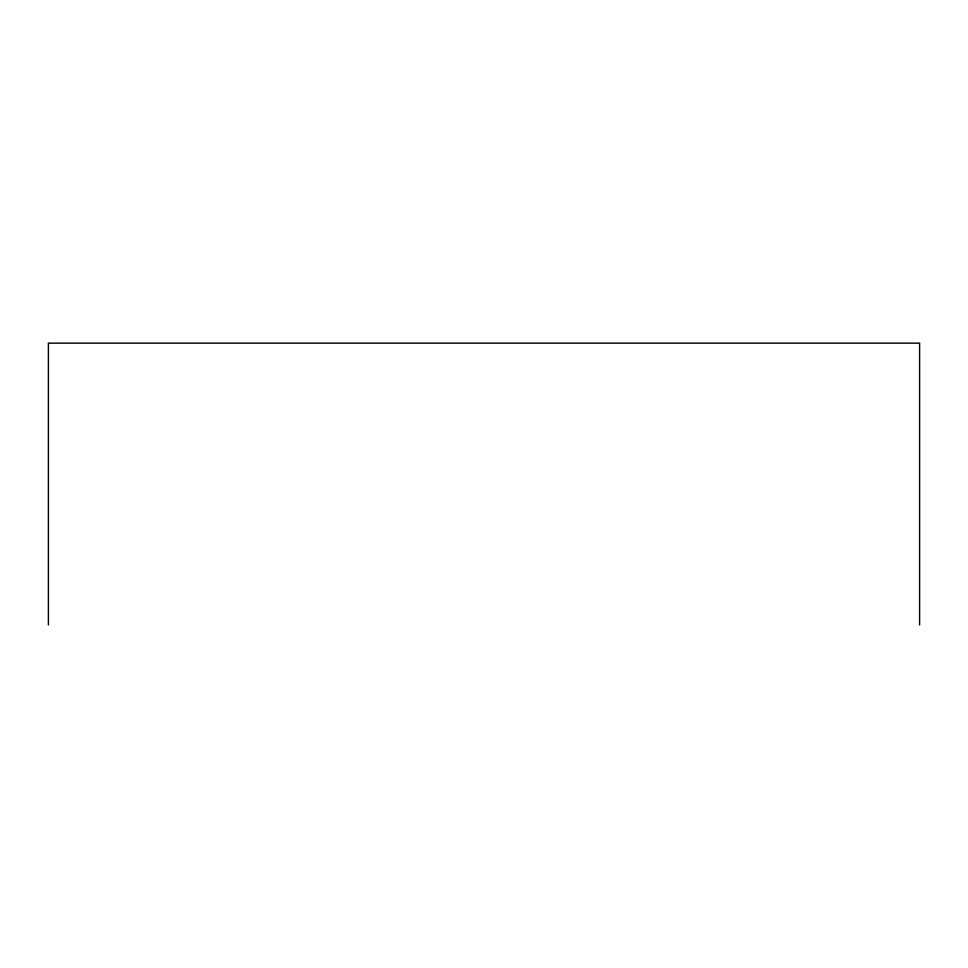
<?xml version="1.0" encoding="UTF-8"?>
<svg xmlns="http://www.w3.org/2000/svg" width="968" height="968" viewBox="0 0 968 968"><rect width="100%" height="100%" fill="white"/><g stroke="black" fill="none" stroke-linecap="round" stroke-linejoin="round"><path stroke-width="1.45" d="M919.6 624.856L919.6 343.144L48.4 343.144L48.4 624.856"/></g></svg>
